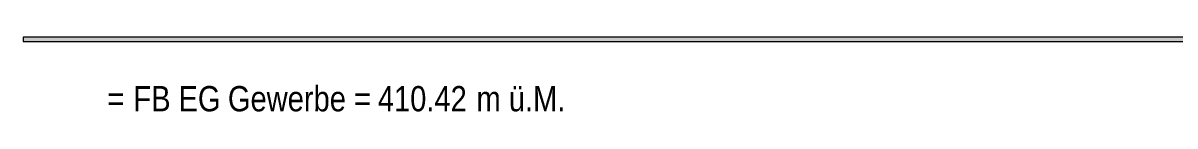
# Model space of a CAD drawing. Extents: x -1 to 1342, y -35 to 723.
# Drawn here: x 1054.8 to 1168.2, y 144.4 to 151.8 of the extents above; entities that cross this region are included whole.
import ezdxf

# ---------------------------------------------------------------- set-up
doc = ezdxf.new("R2010")
doc.units = 0
doc.layers.get('0').update_dxf_attribs({"lineweight": 18})
doc.layers.add('P11_Plankopf_Ausführung_AF_4_800 Plankopf', color=7, linetype='Continuous', lineweight=25)
doc.styles.get("Standard").update_dxf_attribs({"font": 'arial.ttf'})

# ---------------------------------------------------------------- blocks, each defined once
blk = doc.blocks.new('Referenz-A0SKLQSHLL', base_point=(1054.48, 131.39))
at = {"layer": 'P11_Plankopf_Ausführung_AF_4_800 Plankopf', "color": 0, "linetype": 'Continuous', "lineweight": 13, "ltscale": 16.9}
for p, q in [((1054.83, 151.79), (1054.83, 151.39)), ((1252.83, 151.79), (1054.83, 151.79)), ((1054.83, 151.39), (1252.83, 151.39))]:
    blk.add_line(p, q, dxfattribs=at)
at = {"layer": 'P11_Plankopf_Ausführung_AF_4_800 Plankopf', "color": 0, "linetype": 'Continuous', "lineweight": 0, "ltscale": 0.0169}
for points in [[(1054.83, 151.39), (1252.83, 151.39), (1054.83, 151.79)], [(1252.83, 151.39), (1252.83, 151.79), (1054.83, 151.79)]]:
    blk.add_solid(points, dxfattribs=at)
at = {"layer": 'P11_Plankopf_Ausführung_AF_4_800 Plankopf', "color": 0, "linetype": 'Continuous', "lineweight": 13, "ltscale": 0.0169, "char_height": 2.5, "attachment_point": 1}
for s, insert in [('{\\fArial Narrow;FB}', (1065.69, 146.97)), ('{\\fArial Narrow;EG}', (1070.13, 146.97)), ('{\\fArial Narrow;Gewerbe}', (1074.99, 146.97)), ('{\\fArial Narrow;410.42}', (1089.75, 146.97)), ('{\\fArial Narrow;m}', (1099.46, 146.97)), ('{\\fArial Narrow;ü.M.}', (1102.64, 146.97)), ('{\\fArial Narrow;=}', (1063.13, 146.97)), ('{\\fArial Narrow;=}', (1087.4, 146.97))]:
    blk.add_mtext(s, dxfattribs=dict(at, insert=insert))

msp = doc.modelspace()

# ---------------------------------------------------------------- block references
at = {"color": 8, "lineweight": 25, "ltscale": 0.25, "true_color": 0x808080}
msp.add_blockref('Referenz-A0SKLQSHLL', (1054.48, 131.39), dxfattribs=at)

doc.saveas('drawing.dxf')
